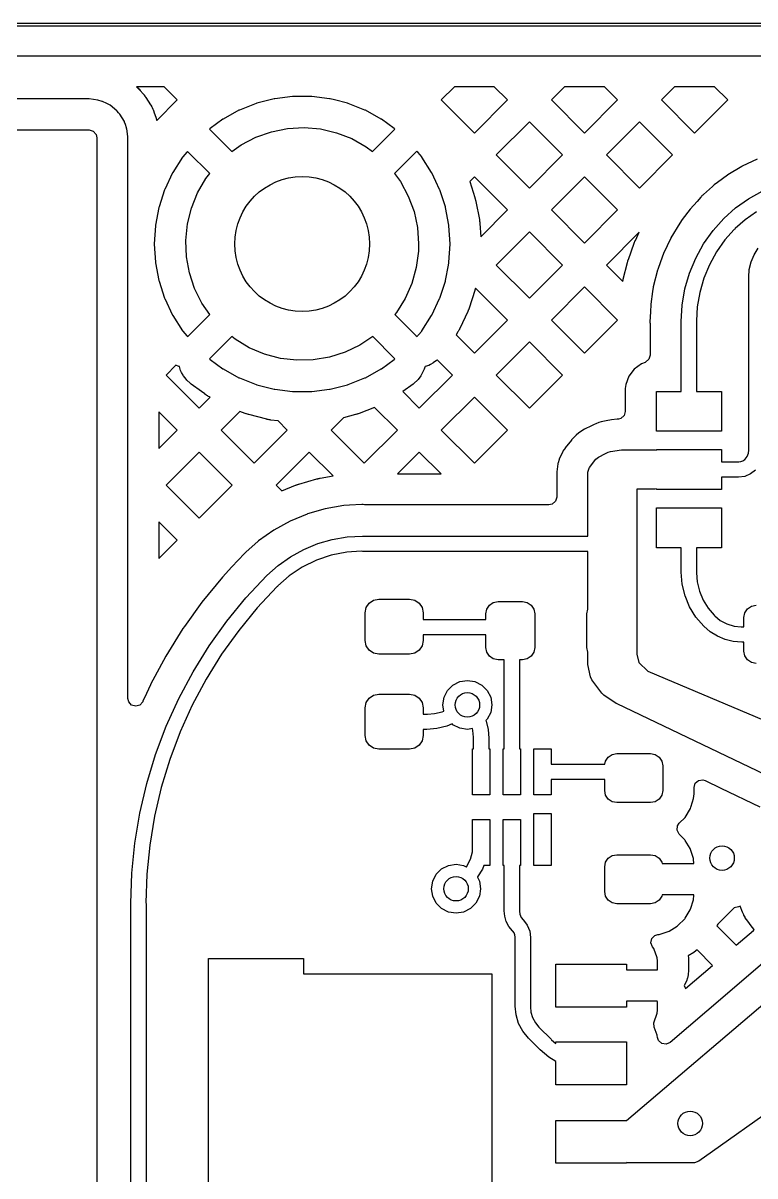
# Model space of a CAD drawing. Extents: x 54.1 to 108.3, y -71.1 to -40.8.
# Drawn here: x 86.2 to 98.14, y -59.66 to -40.84 of the extents above; entities that cross this region are included whole.
import ezdxf

# ---------------------------------------------------------------- set-up
doc = ezdxf.new("R2010")
doc.units = 0
doc.layers.add('BLACK', color=7, linetype='CONTINUOUS')

msp = doc.modelspace()

# ---------------------------------------------------------------- linework, layer by layer
at = {"layer": 'BLACK', "linetype": 'CONTINUOUS'}
for p, q in [((54.09, -40.845), (108.29, -40.845)), ((108.265, -40.895), (54.115, -40.895)), ((58.2509, -41.378), (104.537, -41.378)), ((88.4964, -41.884), (88.0449, -41.884)), ((88.0449, -41.884), (88.0582, -41.8955)), ((88.0582, -41.8955), (88.0615, -41.8986)), ((88.0615, -41.8986), (88.0748, -41.9109)), ((88.0748, -41.9109), (88.078, -41.9141)), ((88.078, -41.9141), (88.0907, -41.9268)), ((88.0907, -41.9268), (88.0938, -41.93)), ((88.0938, -41.93), (88.1062, -41.9433)), ((88.1062, -41.9433), (88.1092, -41.9466)), ((88.1092, -41.9466), (88.1556, -42.0003)), ((88.7114, -42.0991), (88.4964, -41.884)), ((93.2342, -41.884), (93.0191, -42.0991)), ((93.8845, -41.884), (93.2342, -41.884)), ((94.0996, -42.0991), (93.8845, -41.884)), ((95.0302, -41.884), (94.8152, -42.0991)), ((95.6806, -41.884), (95.0302, -41.884)), ((95.8957, -42.0991), (95.6806, -41.884)), ((96.8263, -41.884), (96.6112, -42.0991)), ((97.4766, -41.884), (96.8263, -41.884)), ((97.6917, -42.0991), (97.4766, -41.884)), ((87.2746, -42.0819), (77.7027, -42.0729)), ((87.4177, -42.1026), (87.2746, -42.0819)), ((87.4858, -42.1227), (87.4177, -42.1026)), ((87.4899, -42.1245), (87.4858, -42.1227)), ((87.5603, -42.1568), (87.4899, -42.1245)), ((87.4899, -42.1245), (87.4899, -42.1245)), ((88.1556, -42.0003), (88.1585, -42.0038)), ((88.1585, -42.0038), (88.1699, -42.0179)), ((88.1699, -42.0179), (88.1726, -42.0215)), ((88.1726, -42.0215), (88.1834, -42.0359)), ((88.1834, -42.0359), (88.186, -42.0395)), ((88.186, -42.0395), (88.1963, -42.0544)), ((88.1963, -42.0544), (88.1988, -42.0582)), ((88.1988, -42.0582), (88.2769, -42.1799)), ((88.3762, -42.4343), (88.7114, -42.0991)), ((90.2941, -42.081), (90.0082, -42.1543)), ((90.3018, -42.0795), (90.2941, -42.081)), ((90.5946, -42.0425), (90.3018, -42.0795)), ((90.6025, -42.042), (90.5946, -42.0425)), ((90.8975, -42.042), (90.6025, -42.042)), ((90.9054, -42.0425), (90.8975, -42.042)), ((91.1982, -42.0795), (90.9054, -42.0425)), ((91.2059, -42.081), (91.1982, -42.0795)), ((91.2764, -42.0991), (91.2059, -42.081)), ((91.4918, -42.1543), (91.2764, -42.0991)), ((93.0191, -42.0991), (93.5594, -42.6393)), ((93.5594, -42.6393), (94.0996, -42.0991)), ((94.0996, -42.0991), (94.0996, -42.0991)), ((94.8152, -42.0991), (95.3554, -42.6393)), ((95.3554, -42.6393), (95.8956, -42.0991)), ((95.8956, -42.0991), (95.8957, -42.0991)), ((96.6112, -42.0991), (97.1515, -42.6393)), ((97.1515, -42.6393), (97.6917, -42.0991)), ((97.6917, -42.0991), (97.6917, -42.0991)), ((87.6173, -42.1828), (87.5603, -42.1568)), ((87.7265, -42.2776), (87.6173, -42.1828)), ((87.7294, -42.281), (87.7265, -42.2776)), ((87.7542, -42.3098), (87.7294, -42.281)), ((87.7729, -42.3313), (87.7542, -42.3098)), ((88.2769, -42.1799), (88.2809, -42.1866)), ((88.2809, -42.1866), (88.2963, -42.2143)), ((88.2963, -42.2143), (88.2999, -42.2213)), ((88.2999, -42.2213), (88.3135, -42.2496)), ((88.3135, -42.2496), (88.3166, -42.2568)), ((88.3166, -42.2568), (88.3285, -42.2862)), ((88.3285, -42.2862), (88.3312, -42.2936)), ((88.3312, -42.2936), (88.3653, -42.3964)), ((89.7192, -42.2688), (89.4607, -42.4109)), ((89.7264, -42.2654), (89.7192, -42.2688)), ((90.0007, -42.1568), (89.7264, -42.2654)), ((90.0082, -42.1543), (90.0007, -42.1568)), ((91.4993, -42.1568), (91.4918, -42.1543)), ((91.7736, -42.2654), (91.4993, -42.1568)), ((91.7808, -42.2688), (91.7736, -42.2654)), ((92.0393, -42.4109), (91.7808, -42.2688)), ((87.851, -42.4531), (87.7729, -42.3313)), ((87.8534, -42.4605), (87.851, -42.4531)), ((87.8658, -42.4977), (87.8534, -42.4605)), ((87.8534, -42.4605), (87.8534, -42.4605)), ((87.8851, -42.5559), (87.8658, -42.4977)), ((88.3653, -42.3964), (88.3663, -42.3997)), ((88.3663, -42.3997), (88.3703, -42.4126)), ((88.3703, -42.4126), (88.3712, -42.4159)), ((88.3712, -42.4159), (88.3748, -42.4289)), ((88.3748, -42.4289), (88.3756, -42.4321)), ((88.3756, -42.4321), (88.3762, -42.4343)), ((89.454, -42.4152), (89.2488, -42.5643)), ((89.4607, -42.4109), (89.454, -42.4152)), ((92.046, -42.4152), (92.0393, -42.4109)), ((92.2509, -42.564), (92.046, -42.4152)), ((94.4574, -42.4568), (93.9172, -42.9971)), ((94.9976, -42.9971), (94.4574, -42.4568)), ((96.2534, -42.4568), (95.7132, -42.9971)), ((96.7937, -42.9971), (96.2534, -42.4568)), ((77.7022, -42.5809), (87.2741, -42.5899)), ((87.2741, -42.5899), (87.3422, -42.6099)), ((87.3422, -42.6099), (87.3887, -42.6636)), ((87.3887, -42.6636), (87.4, -42.7159)), ((87.8858, -42.5592), (87.8851, -42.5559)), ((87.8893, -42.5752), (87.8858, -42.5592)), ((87.8858, -42.5592), (87.8858, -42.5592)), ((87.8957, -42.6048), (87.8893, -42.5752)), ((87.8964, -42.6081), (87.8957, -42.6048)), ((87.8957, -42.6048), (87.8957, -42.6048)), ((87.8968, -42.6115), (87.8964, -42.6081)), ((87.9067, -42.7036), (87.8968, -42.6115)), ((87.8968, -42.6115), (87.8968, -42.6115)), ((89.2488, -42.5643), (89.2403, -42.5752)), ((89.2403, -42.5752), (89.2473, -42.588)), ((89.2473, -42.588), (89.6009, -42.9417)), ((89.9954, -42.7063), (90.2486, -42.6173)), ((90.2486, -42.6173), (90.5119, -42.565)), ((90.5119, -42.565), (90.7798, -42.5502)), ((90.7798, -42.5502), (91.0472, -42.5734)), ((91.0472, -42.5734), (91.3087, -42.634)), ((91.3087, -42.634), (91.559, -42.7308)), ((91.8985, -42.9423), (92.2531, -42.5877)), ((92.2597, -42.5756), (92.2509, -42.564)), ((92.2531, -42.5877), (92.2597, -42.5756)), ((87.4, -42.7159), (87.4, -62.4)), ((87.908, -42.7159), (87.9067, -42.7036)), ((87.908, -51.8667), (87.908, -42.7159)), ((89.6009, -42.9417), (89.7573, -42.83)), ((89.7573, -42.83), (89.9954, -42.7063)), ((91.559, -42.7308), (91.7931, -42.862)), ((91.7931, -42.862), (91.8985, -42.9423)), ((88.7959, -43.0352), (88.6378, -43.2843)), ((88.8006, -43.0288), (88.7959, -43.0352)), ((88.8665, -42.949), (88.8006, -43.0288)), ((88.8766, -42.9418), (88.8665, -42.949)), ((88.8899, -42.9491), (88.8766, -42.9418)), ((89.2421, -43.3014), (88.8899, -42.9491)), ((92.6112, -42.948), (92.2578, -43.3014)), ((92.622, -42.9418), (92.6112, -42.948)), ((92.6345, -42.9502), (92.622, -42.9418)), ((92.6732, -42.9971), (92.6345, -42.9502)), ((92.6994, -43.0288), (92.6732, -42.9971)), ((92.7041, -43.0352), (92.6994, -43.0288)), ((92.8622, -43.2843), (92.7041, -43.0352)), ((93.9172, -42.9971), (94.4574, -43.5373)), ((94.4574, -43.5373), (94.9976, -42.9971)), ((94.9976, -42.9971), (94.9976, -42.9971)), ((95.7132, -42.9971), (96.2534, -43.5373)), ((96.2534, -43.5373), (96.7937, -42.9971)), ((98.1713, -43.0667), (97.9296, -43.181)), ((97.9241, -43.1839), (97.6948, -43.3214)), ((97.9268, -43.1823), (97.9241, -43.1839)), ((97.9241, -43.1839), (97.9241, -43.1839)), ((97.9296, -43.181), (97.9268, -43.1823)), ((88.634, -43.2912), (88.5084, -43.5582)), ((88.6378, -43.2843), (88.634, -43.2912)), ((89.0437, -43.6141), (89.1785, -43.382)), ((89.1785, -43.382), (89.2421, -43.3014)), ((92.2578, -43.3014), (92.3542, -43.4319)), ((92.3542, -43.4319), (92.4817, -43.6681)), ((92.866, -43.2912), (92.8622, -43.2843)), ((92.9319, -43.4313), (92.866, -43.2912)), ((92.9916, -43.5582), (92.9319, -43.4313)), ((93.5594, -43.3549), (93.483, -43.4313)), ((93.483, -43.4313), (93.5682, -43.6936)), ((94.0996, -43.8951), (93.5594, -43.3549)), ((95.3554, -43.3549), (94.8152, -43.8951)), ((95.8957, -43.8951), (95.3554, -43.3549)), ((97.5277, -43.4449), (97.4724, -43.4859)), ((97.6896, -43.3248), (97.5277, -43.4449)), ((97.6921, -43.323), (97.6896, -43.3248)), ((97.6948, -43.3214), (97.6921, -43.323)), ((97.6948, -43.3214), (97.6948, -43.3214)), ((88.5054, -43.5656), (88.4143, -43.8462)), ((88.5084, -43.5582), (88.5054, -43.5656)), ((88.943, -43.8629), (89.0437, -43.6141)), ((92.9946, -43.5656), (92.9916, -43.5582)), ((93.0857, -43.8462), (92.9946, -43.5656)), ((97.4428, -43.5128), (97.2983, -43.6437)), ((97.4724, -43.4859), (97.4428, -43.5128)), ((98.0301, -43.7139), (98.2535, -43.5904)), ((92.4817, -43.6681), (92.5746, -43.9199)), ((93.5682, -43.6936), (93.5694, -43.6974)), ((93.5694, -43.6974), (93.5738, -43.7127)), ((93.5738, -43.7127), (93.5749, -43.7165)), ((93.5749, -43.7165), (93.5788, -43.7319)), ((93.5788, -43.7319), (93.5797, -43.7357)), ((93.5797, -43.7357), (93.5832, -43.7513)), ((93.5832, -43.7513), (93.584, -43.7552)), ((93.584, -43.7552), (93.6408, -44.0528)), ((97.192, -43.7552), (97.0791, -43.8798)), ((97.2556, -43.685), (97.192, -43.7552)), ((97.2614, -43.6781), (97.2556, -43.685)), ((97.2662, -43.672), (97.2614, -43.6781)), ((97.2688, -43.6688), (97.2662, -43.672)), ((97.2662, -43.672), (97.2662, -43.672)), ((97.2783, -43.6594), (97.2688, -43.6688)), ((97.2838, -43.6553), (97.2783, -43.6594)), ((97.2894, -43.6511), (97.2838, -43.6553)), ((97.2983, -43.6437), (97.2894, -43.6511)), ((97.8219, -43.8615), (98.0301, -43.7139)), ((88.4123, -43.8539), (88.357, -44.1437)), ((88.4143, -43.8462), (88.4123, -43.8539)), ((88.8783, -44.1233), (88.943, -43.8629)), ((92.5746, -43.9199), (92.631, -44.1823)), ((93.0877, -43.8539), (93.0857, -43.8462)), ((93.143, -44.1437), (93.0877, -43.8539)), ((93.6624, -44.3323), (94.0996, -43.8951)), ((94.8152, -43.8951), (95.3554, -44.4353)), ((95.3554, -44.4353), (95.8957, -43.8951)), ((97.0773, -43.8822), (96.9508, -44.0528)), ((97.0791, -43.8798), (97.0773, -43.8822)), ((97.0773, -43.8822), (97.0773, -43.8822)), ((97.6316, -44.0316), (97.8219, -43.8615)), ((98.1614, -43.9228), (97.9758, -44.0545)), ((88.356, -44.1516), (88.3375, -44.446)), ((88.357, -44.1437), (88.356, -44.1516)), ((88.8509, -44.3903), (88.8783, -44.1233)), ((92.631, -44.1823), (92.65, -44.45)), ((93.144, -44.1516), (93.143, -44.1437)), ((93.1625, -44.446), (93.144, -44.1516)), ((93.6408, -44.0528), (93.6415, -44.0567)), ((93.6415, -44.0567), (93.6439, -44.0724)), ((93.6439, -44.0724), (93.6445, -44.0764)), ((93.6445, -44.0764), (93.6465, -44.0921)), ((93.6465, -44.0921), (93.6469, -44.096)), ((93.6469, -44.096), (93.6484, -44.1119)), ((93.6484, -44.1119), (93.6487, -44.1158)), ((93.6487, -44.1158), (93.6624, -44.3323)), ((96.9101, -44.1076), (96.7643, -44.3509)), ((96.9508, -44.0528), (96.9101, -44.1076)), ((97.4539, -44.2305), (97.6316, -44.0316)), ((97.6316, -44.0316), (97.6316, -44.0316)), ((97.8135, -44.1996), (97.8084, -44.2084)), ((97.9758, -44.0545), (97.8135, -44.1996)), ((88.8615, -44.6585), (88.8509, -44.3903)), ((94.4574, -44.2529), (93.9172, -44.7931)), ((94.9976, -44.7931), (94.4574, -44.2529)), ((96.2486, -44.2577), (95.7132, -44.7931)), ((96.1793, -44.4052), (96.1843, -44.3938)), ((96.1843, -44.3938), (96.1856, -44.3909)), ((96.1856, -44.3909), (96.2486, -44.2577)), ((96.763, -44.3537), (96.6444, -44.6045)), ((96.7643, -44.3509), (96.763, -44.3537)), ((96.763, -44.3537), (96.763, -44.3537)), ((97.2995, -44.448), (97.4539, -44.2305)), ((97.6467, -44.3843), (97.5084, -44.5792)), ((97.7991, -44.2137), (97.6467, -44.3843)), ((97.8084, -44.2084), (97.7991, -44.2137)), ((88.3375, -44.446), (88.3375, -44.454)), ((88.3375, -44.454), (88.356, -44.7484)), ((92.6463, -44.5693), (92.6105, -44.8353)), ((92.65, -44.45), (92.6463, -44.5693)), ((93.144, -44.7484), (93.1625, -44.454)), ((93.1625, -44.454), (93.1625, -44.446)), ((96.0711, -44.7039), (96.1666, -44.4368)), ((96.1666, -44.4368), (96.1677, -44.4339)), ((96.1677, -44.4339), (96.1722, -44.4223)), ((96.1722, -44.4223), (96.1733, -44.4194)), ((96.1733, -44.4194), (96.1781, -44.408)), ((96.1781, -44.408), (96.1793, -44.4052)), ((97.1705, -44.6814), (97.2995, -44.448)), ((97.5084, -44.5792), (97.3928, -44.7885)), ((98.123, -44.6261), (98.1893, -44.518)), ((88.356, -44.7484), (88.357, -44.7563)), ((88.357, -44.7563), (88.4123, -45.0461)), ((88.9097, -44.9225), (88.8615, -44.6585)), ((93.136, -44.7931), (93.143, -44.7563)), ((93.143, -44.7563), (93.144, -44.7484)), ((95.9877, -45.0266), (96.0566, -44.7514)), ((96.0566, -44.7514), (96.0574, -44.7484)), ((96.0574, -44.7484), (96.0608, -44.7364)), ((96.0608, -44.7364), (96.0616, -44.7334)), ((96.0616, -44.7334), (96.0652, -44.7216)), ((96.0652, -44.7216), (96.0661, -44.7186)), ((96.0661, -44.7186), (96.07, -44.7068)), ((96.07, -44.7068), (96.0711, -44.7039)), ((96.5953, -44.7407), (96.5514, -44.8635)), ((96.643, -44.6073), (96.5953, -44.7407)), ((96.6443, -44.6045), (96.643, -44.6073)), ((96.6444, -44.6045), (96.6443, -44.6045)), ((97.0685, -44.9279), (97.1705, -44.6814)), ((98.0449, -44.8665), (98.0745, -44.7432)), ((98.0745, -44.7432), (98.123, -44.6261)), ((88.9946, -45.1771), (88.9097, -44.9225)), ((92.6105, -44.8353), (92.5377, -45.0936)), ((93.0877, -45.0461), (93.136, -44.7931)), ((93.9172, -44.7931), (94.4574, -45.3334)), ((94.4574, -45.3334), (94.9976, -44.7931)), ((94.9976, -44.7931), (94.9976, -44.7931)), ((95.7132, -44.7931), (95.9806, -45.0605)), ((96.5475, -44.8744), (96.4786, -45.1495)), ((96.5514, -44.8635), (96.5475, -44.8744)), ((96.9946, -45.1841), (97.0685, -44.9279)), ((97.3928, -44.7885), (97.3013, -45.0093)), ((98.035, -44.9928), (98.0449, -44.8665)), ((88.4123, -45.0461), (88.4143, -45.0538)), ((88.4143, -45.0538), (88.5054, -45.3344)), ((92.5377, -45.0936), (92.4292, -45.3391)), ((92.9946, -45.3344), (93.0857, -45.0538)), ((93.0857, -45.0538), (93.0877, -45.0461)), ((95.9806, -45.0605), (95.9807, -45.0599)), ((95.9807, -45.0599), (95.9812, -45.0569)), ((95.9812, -45.0569), (95.9836, -45.0448)), ((95.9836, -45.0448), (95.9843, -45.0417)), ((95.9843, -45.0417), (95.987, -45.0296)), ((95.987, -45.0296), (95.9877, -45.0266)), ((97.3013, -45.0093), (97.2351, -45.239)), ((98.035, -47.8086), (98.035, -44.9928)), ((88.5054, -45.3344), (88.5084, -45.3418)), ((89.1146, -45.4172), (88.9946, -45.1771)), ((92.9916, -45.3418), (92.9946, -45.3344)), ((93.5682, -45.2064), (93.4746, -45.4946)), ((93.5694, -45.2026), (93.5682, -45.2064)), ((93.5738, -45.1873), (93.5694, -45.2026)), ((93.5749, -45.1835), (93.5738, -45.1873)), ((93.5783, -45.1699), (93.5749, -45.1835)), ((94.0996, -45.6912), (93.5783, -45.1699)), ((95.3554, -45.1509), (94.8152, -45.6912)), ((95.8957, -45.6912), (95.3554, -45.1509)), ((96.4669, -45.2278), (96.4369, -45.4301)), ((96.4781, -45.1526), (96.4669, -45.2278)), ((96.4786, -45.1495), (96.4781, -45.1526)), ((96.4781, -45.1526), (96.4781, -45.1526)), ((96.95, -45.4471), (96.9946, -45.1841)), ((97.2351, -45.239), (97.195, -45.4747)), ((88.5084, -45.3418), (88.634, -45.6088)), ((89.2409, -45.5999), (89.1146, -45.4172)), ((92.4292, -45.3391), (92.2871, -45.5668)), ((92.866, -45.6088), (92.9916, -45.3418)), ((93.4665, -45.517), (93.4607, -45.5317)), ((93.4679, -45.5133), (93.4665, -45.517)), ((93.4733, -45.4983), (93.4679, -45.5133)), ((93.4746, -45.4946), (93.4733, -45.4983)), ((96.4368, -45.4332), (96.4305, -45.5608)), ((96.4369, -45.4301), (96.4368, -45.4332)), ((96.4368, -45.4332), (96.4368, -45.4332)), ((96.935, -45.7134), (96.95, -45.4471)), ((97.195, -45.4747), (97.1822, -45.703)), ((88.634, -45.6088), (88.6378, -45.6157)), ((88.6378, -45.6157), (88.7959, -45.8648)), ((88.8888, -45.952), (89.2409, -45.5999)), ((92.2871, -45.5668), (92.2592, -45.6)), ((92.2592, -45.6), (92.6101, -45.9509)), ((92.7041, -45.8648), (92.8622, -45.6157)), ((92.8622, -45.6157), (92.866, -45.6088)), ((93.4512, -45.5536), (93.3222, -45.8278)), ((93.4528, -45.55), (93.4512, -45.5536)), ((93.4591, -45.5354), (93.4528, -45.55)), ((93.4607, -45.5317), (93.4591, -45.5354)), ((93.5594, -46.2314), (94.0996, -45.6912)), ((94.8152, -45.6912), (95.3554, -46.2314)), ((95.3554, -46.2314), (95.8957, -45.6912)), ((96.422, -45.7), (96.4218, -45.7134)), ((96.4237, -45.6877), (96.422, -45.7)), ((96.4248, -45.6761), (96.4237, -45.6877)), ((96.4249, -45.6754), (96.4248, -45.6761)), ((96.4263, -45.6456), (96.4249, -45.6754)), ((96.4271, -45.6312), (96.4253, -45.6311)), ((96.4253, -45.6311), (96.4256, -45.6334)), ((96.4256, -45.6334), (96.4265, -45.6334)), ((96.4264, -45.6417), (96.4263, -45.6456)), ((96.4265, -45.6413), (96.4264, -45.6417)), ((96.4265, -45.6334), (96.4265, -45.6394)), ((96.4265, -45.6394), (96.4265, -45.6402)), ((96.4265, -45.6402), (96.4265, -45.6403)), ((96.4265, -45.6403), (96.4265, -45.6413)), ((96.4305, -45.5608), (96.4271, -45.6312)), ((97.1822, -45.703), (97.185, -45.7134)), ((88.7959, -45.8648), (88.8006, -45.8712)), ((88.8006, -45.8712), (88.8655, -45.9498)), ((92.6488, -45.9325), (92.6994, -45.8712)), ((92.6994, -45.8712), (92.7041, -45.8648)), ((93.2915, -45.8835), (93.2605, -45.9325)), ((93.2936, -45.8801), (93.2915, -45.8835)), ((93.3017, -45.8664), (93.2936, -45.8801)), ((93.3037, -45.8629), (93.3017, -45.8664)), ((93.3113, -45.8491), (93.3037, -45.8629)), ((93.3132, -45.8456), (93.3113, -45.8491)), ((93.3204, -45.8314), (93.3132, -45.8456)), ((93.3222, -45.8278), (93.3204, -45.8314)), ((96.4218, -45.7134), (96.4244, -45.7348)), ((96.4244, -45.7348), (96.4256, -45.7443)), ((96.4256, -45.7443), (96.4265, -45.7594)), ((96.4265, -45.7594), (96.4265, -46.2634)), ((96.935, -46.855), (96.935, -45.7134)), ((97.185, -45.7134), (97.185, -46.855)), ((88.8655, -45.9498), (88.878, -45.9582)), ((88.878, -45.9582), (88.8888, -45.952)), ((89.6008, -45.9584), (89.2469, -46.3123)), ((89.6575, -46.0045), (89.6008, -45.9584)), ((89.8874, -46.1429), (89.6575, -46.0045)), ((91.9011, -45.9603), (91.6914, -46.1004)), ((92.2527, -46.312), (91.9011, -45.9603)), ((92.6101, -45.9509), (92.6234, -45.9581)), ((92.6234, -45.9581), (92.6335, -45.951)), ((92.6335, -45.951), (92.6488, -45.9325)), ((93.2605, -45.9325), (93.5594, -46.2314)), ((94.4574, -46.049), (93.9172, -46.5892)), ((94.9976, -46.5892), (94.4574, -46.049)), ((90.1346, -46.2476), (89.8874, -46.1429)), ((90.394, -46.3163), (90.1346, -46.2476)), ((91.4494, -46.2166), (91.1935, -46.2975)), ((91.6914, -46.1004), (91.4494, -46.2166)), ((96.4265, -46.2634), (96.4065, -46.3315)), ((88.69, -46.4281), (88.529, -46.5892)), ((88.7392, -46.4488), (88.69, -46.4281)), ((88.7497, -46.4515), (88.7392, -46.4488)), ((88.7674, -46.5162), (88.7497, -46.4515)), ((89.2469, -46.3123), (89.2403, -46.3244)), ((89.2403, -46.3244), (89.2491, -46.336)), ((89.2491, -46.336), (89.454, -46.4848)), ((90.6605, -46.3479), (90.394, -46.3163)), ((90.9288, -46.3416), (90.6605, -46.3479)), ((91.1935, -46.2975), (90.9288, -46.3416)), ((92.046, -46.4848), (92.2512, -46.3357)), ((92.2512, -46.3357), (92.2597, -46.3248)), ((92.2597, -46.3248), (92.2527, -46.312)), ((92.7526, -46.4591), (92.7414, -46.4931)), ((92.7548, -46.4467), (92.7526, -46.4591)), ((92.814, -46.4304), (92.7548, -46.4467)), ((92.8456, -46.4169), (92.814, -46.4304)), ((92.8791, -46.3967), (92.8456, -46.4169)), ((92.8872, -46.3914), (92.8791, -46.3967)), ((92.9403, -46.3537), (92.8872, -46.3914)), ((92.953, -46.3433), (92.9403, -46.3537)), ((92.9544, -46.342), (92.953, -46.3433)), ((93.2016, -46.5892), (92.9544, -46.342)), ((96.2833, -46.4044), (96.1667, -46.4917)), ((96.3447, -46.3814), (96.2833, -46.4044)), ((96.3528, -46.378), (96.3447, -46.3814)), ((96.4065, -46.3315), (96.3528, -46.378)), ((88.529, -46.5892), (89.0692, -47.1294)), ((88.782, -46.5494), (88.7674, -46.5162)), ((88.8069, -46.5894), (88.782, -46.5494)), ((88.8135, -46.599), (88.8069, -46.5894)), ((88.8575, -46.6569), (88.8135, -46.599)), ((89.454, -46.4848), (89.4607, -46.4891)), ((89.4607, -46.4891), (89.7192, -46.6312)), ((89.7192, -46.6312), (89.7264, -46.6346)), ((89.7264, -46.6346), (90.0007, -46.7432)), ((91.4993, -46.7432), (91.7736, -46.6346)), ((91.7736, -46.6346), (91.7808, -46.6312)), ((91.7808, -46.6312), (92.0393, -46.4891)), ((92.0393, -46.4891), (92.046, -46.4848)), ((92.6842, -46.6029), (92.6409, -46.6591)), ((92.6613, -47.1294), (93.2016, -46.5892)), ((92.6973, -46.5819), (92.6842, -46.6029)), ((92.7414, -46.4931), (92.6973, -46.5819)), ((93.9172, -46.5892), (94.4574, -47.1294)), ((94.4574, -47.1294), (94.9976, -46.5892)), ((96.0794, -46.6083), (96.0283, -46.7447)), ((96.1667, -46.4917), (96.0794, -46.6083)), ((88.8697, -46.6707), (88.8575, -46.6569)), ((88.9226, -46.7226), (88.8697, -46.6707)), ((88.9367, -46.7345), (88.9226, -46.7226)), ((89.1087, -46.8594), (88.9367, -46.7345)), ((90.0007, -46.7432), (90.0082, -46.7457)), ((90.0082, -46.7457), (90.2941, -46.819)), ((90.2941, -46.819), (90.3018, -46.8205)), ((90.3018, -46.8205), (90.5946, -46.8575)), ((90.9054, -46.8575), (91.1982, -46.8205)), ((91.1982, -46.8205), (91.2059, -46.819)), ((91.2059, -46.819), (91.4918, -46.7457)), ((91.4918, -46.7457), (91.4993, -46.7432)), ((92.5633, -46.7345), (92.3913, -46.8594)), ((92.5771, -46.7229), (92.5633, -46.7345)), ((92.6289, -46.6725), (92.5771, -46.7229)), ((92.6409, -46.6591), (92.6289, -46.6725)), ((96.0283, -46.7447), (96.0215, -46.8069)), ((96.0215, -46.8069), (96.0215, -47.181)), ((89.0692, -47.1294), (89.2487, -46.95)), ((89.1598, -46.8965), (89.1087, -46.8594)), ((89.163, -46.8988), (89.1598, -46.8965)), ((89.1762, -46.9078), (89.163, -46.8988)), ((89.1795, -46.9099), (89.1762, -46.9078)), ((89.1929, -46.9184), (89.1795, -46.9099)), ((89.1962, -46.9205), (89.1929, -46.9184)), ((89.21, -46.9286), (89.1962, -46.9205)), ((89.2134, -46.9306), (89.21, -46.9286)), ((89.2487, -46.95), (89.2134, -46.9306)), ((90.5946, -46.8575), (90.6025, -46.858)), ((90.6025, -46.858), (90.8975, -46.858)), ((90.8975, -46.858), (90.9054, -46.8575)), ((92.3913, -46.8594), (92.6613, -47.1294)), ((93.5594, -46.947), (93.0191, -47.4872)), ((94.0996, -47.4872), (93.5594, -46.947)), ((96.53, -47.505), (96.53, -46.855)), ((96.53, -46.855), (96.935, -46.855)), ((97.185, -46.855), (97.59, -46.855)), ((97.59, -46.855), (97.59, -47.505)), ((88.7114, -47.4872), (88.414, -47.1898)), ((88.414, -47.1898), (88.414, -47.7847)), ((89.7329, -47.1814), (89.427, -47.4872)), ((89.8181, -47.2151), (89.7329, -47.1814)), ((89.8218, -47.2165), (89.8181, -47.2151)), ((89.8369, -47.2219), (89.8218, -47.2165)), ((91.6782, -47.2165), (91.6631, -47.2219)), ((91.6819, -47.2151), (91.6782, -47.2165)), ((91.9323, -47.116), (91.6819, -47.2151)), ((92.3035, -47.4872), (91.9323, -47.116)), ((96.0215, -47.181), (96.0015, -47.2491)), ((89.8406, -47.2232), (89.8369, -47.2219)), ((89.8556, -47.2281), (89.8406, -47.2232)), ((89.8594, -47.2293), (89.8556, -47.2281)), ((89.8748, -47.2337), (89.8594, -47.2293)), ((89.8786, -47.2348), (89.8748, -47.2337)), ((90.1721, -47.3101), (89.8786, -47.2348)), ((90.1759, -47.3111), (90.1721, -47.3101)), ((90.1915, -47.3145), (90.1759, -47.3111)), ((90.1954, -47.3153), (90.1915, -47.3145)), ((90.2109, -47.3183), (90.1954, -47.3153)), ((90.2148, -47.319), (90.2109, -47.3183)), ((90.2306, -47.3215), (90.2148, -47.319)), ((90.2345, -47.322), (90.2306, -47.3215)), ((90.3579, -47.3376), (90.2345, -47.322)), ((90.5075, -47.4872), (90.3579, -47.3376)), ((91.4251, -47.2852), (91.2231, -47.4872)), ((91.6214, -47.2348), (91.4251, -47.2852)), ((91.6252, -47.2337), (91.6214, -47.2348)), ((91.6406, -47.2293), (91.6252, -47.2337)), ((91.6444, -47.2281), (91.6406, -47.2293)), ((91.6594, -47.2232), (91.6444, -47.2281)), ((91.6631, -47.2219), (91.6594, -47.2232)), ((95.5123, -47.3959), (95.4907, -47.4067)), ((95.5145, -47.3948), (95.5123, -47.3959)), ((95.5123, -47.3959), (95.5123, -47.3959)), ((95.5419, -47.3837), (95.5145, -47.3948)), ((95.5879, -47.3652), (95.5419, -47.3837)), ((95.5902, -47.3642), (95.5879, -47.3652)), ((95.5879, -47.3652), (95.5879, -47.3652)), ((95.6288, -47.3522), (95.5902, -47.3642)), ((95.7084, -47.3342), (95.6288, -47.3522)), ((95.7109, -47.3339), (95.7084, -47.3342)), ((95.7976, -47.3215), (95.7109, -47.3339)), ((95.7109, -47.3339), (95.7109, -47.3339)), ((95.8893, -47.3084), (95.7976, -47.3215)), ((95.8904, -47.3083), (95.8893, -47.3084)), ((95.9089, -47.3063), (95.8904, -47.3083)), ((95.8904, -47.3083), (95.8904, -47.3083)), ((95.9478, -47.2956), (95.9089, -47.3063)), ((96.0015, -47.2491), (95.9478, -47.2956)), ((88.414, -47.7847), (88.7114, -47.4872)), ((89.427, -47.4872), (89.9673, -48.0274)), ((89.9673, -48.0274), (90.5075, -47.4872)), ((91.2231, -47.4872), (91.7633, -48.0274)), ((91.7633, -48.0274), (92.3035, -47.4872)), ((93.0191, -47.4872), (93.5594, -48.0274)), ((93.5594, -48.0274), (94.0996, -47.4872)), ((95.2219, -47.568), (95.1439, -47.6473)), ((95.2645, -47.5334), (95.2219, -47.568)), ((95.3579, -47.4731), (95.2645, -47.5334)), ((95.4728, -47.4156), (95.3579, -47.4731)), ((95.4907, -47.4067), (95.4728, -47.4156)), ((95.4728, -47.4156), (95.4728, -47.4156)), ((97.59, -47.505), (96.53, -47.505)), ((95.0384, -47.7809), (95.0236, -47.8006)), ((95.0403, -47.7785), (95.0384, -47.7809)), ((95.1417, -47.65), (95.0403, -47.7785)), ((95.1439, -47.6473), (95.1417, -47.65)), ((89.0692, -47.845), (88.529, -48.3852)), ((89.6095, -48.3852), (89.0692, -47.845)), ((90.8653, -47.845), (90.3251, -48.3852)), ((91.2557, -48.2354), (90.8653, -47.845)), ((92.6613, -47.845), (92.3058, -48.2005)), ((93.0168, -48.2005), (92.6613, -47.845)), ((94.9413, -47.9668), (94.9259, -48.0192)), ((94.9426, -47.9625), (94.9413, -47.9668)), ((94.9962, -47.845), (94.9426, -47.9625)), ((95.0005, -47.8358), (94.9962, -47.845)), ((95.0026, -47.831), (95.0005, -47.8358)), ((95.0005, -47.8358), (95.0005, -47.8358)), ((95.0165, -47.8105), (95.0026, -47.831)), ((95.0169, -47.8099), (95.0165, -47.8105)), ((95.0231, -47.8012), (95.0169, -47.8099)), ((95.0169, -47.8099), (95.0169, -47.8099)), ((95.0236, -47.8006), (95.0231, -47.8012)), ((95.4371, -48.0957), (95.5426, -47.9621)), ((95.5426, -47.9621), (95.5851, -47.9274)), ((95.5851, -47.9274), (95.7, -47.87)), ((95.7, -47.87), (95.7417, -47.8491)), ((95.7417, -47.8491), (95.7802, -47.8371)), ((95.7802, -47.8371), (95.9611, -47.8113)), ((95.9611, -47.8113), (95.979, -47.81)), ((95.979, -47.81), (96.5078, -47.81)), ((96.5078, -47.81), (96.53, -47.8139)), ((96.53, -47.8139), (96.53, -47.805)), ((96.53, -47.805), (97.59, -47.805)), ((97.59, -47.805), (97.59, -48.005)), ((97.9416, -47.9863), (97.97, -47.9645)), ((97.97, -47.9645), (97.9716, -47.9616)), ((97.9716, -47.9616), (97.9758, -47.9592)), ((97.9716, -47.9616), (97.9716, -47.9616)), ((97.9758, -47.9592), (98.0076, -47.9177)), ((98.0076, -47.9177), (98.0294, -47.8651)), ((98.0294, -47.8651), (98.0363, -47.8133)), ((98.0363, -47.8133), (98.035, -47.8086)), ((94.9219, -48.0351), (94.9026, -48.1693)), ((94.9226, -48.0306), (94.9219, -48.0351)), ((94.9219, -48.0351), (94.9219, -48.0351)), ((94.9259, -48.0192), (94.9226, -48.0306)), ((95.41, -48.1737), (95.43, -48.1056)), ((95.43, -48.1056), (95.4371, -48.0957)), ((97.59, -48.005), (97.8669, -48.005)), ((97.8669, -48.005), (97.8669, -48.005)), ((97.8669, -48.005), (97.8715, -48.0057)), ((97.8715, -48.0057), (97.9055, -48.0012)), ((97.9055, -48.0012), (97.9416, -47.9863)), ((98.1484, -48.1384), (98.0659, -48.2017)), ((90.6941, -48.3687), (90.9872, -48.2842)), ((90.9872, -48.2842), (90.9906, -48.2833)), ((90.9906, -48.2833), (91.0044, -48.2797)), ((91.0044, -48.2797), (91.0079, -48.2789)), ((91.0079, -48.2789), (91.0217, -48.2757)), ((91.0217, -48.2757), (91.0251, -48.275)), ((91.0251, -48.275), (91.0391, -48.2722)), ((91.0391, -48.2722), (91.0426, -48.2716)), ((91.0426, -48.2716), (91.2557, -48.2354)), ((92.3058, -48.2005), (93.0168, -48.2005)), ((94.9026, -48.1693), (94.902, -48.1737)), ((94.902, -48.1737), (94.902, -48.5805)), ((94.9026, -48.1693), (94.9026, -48.1693)), ((95.41, -49.215), (95.41, -48.1737)), ((97.8669, -48.255), (97.59, -48.255)), ((97.59, -48.255), (97.59, -48.455)), ((97.9699, -48.2414), (97.8669, -48.255)), ((98.0659, -48.2017), (97.9699, -48.2414)), ((88.529, -48.3852), (89.0692, -48.9255)), ((89.0692, -48.9255), (89.6095, -48.3852)), ((90.3251, -48.3852), (90.419, -48.4792)), ((90.419, -48.4792), (90.6405, -48.3874)), ((90.6405, -48.3874), (90.6438, -48.3861)), ((90.6438, -48.3861), (90.6571, -48.381)), ((90.6571, -48.381), (90.6604, -48.3798)), ((90.6604, -48.3798), (90.6738, -48.3751)), ((90.6738, -48.3751), (90.6771, -48.374)), ((90.6771, -48.374), (90.6907, -48.3697)), ((90.6907, -48.3697), (90.6941, -48.3687)), ((96.5033, -48.45), (96.21, -48.45)), ((96.21, -48.45), (96.21, -51.14)), ((96.53, -48.4443), (96.5033, -48.45)), ((96.53, -48.455), (96.53, -48.4443)), ((97.59, -48.455), (96.53, -48.455)), ((91.4281, -48.7193), (91.1273, -48.7704)), ((91.5241, -48.7139), (91.4281, -48.7193)), ((91.7229, -48.7028), (91.5241, -48.7139)), ((91.7263, -48.7025), (91.7229, -48.7028)), ((91.7286, -48.7023), (91.7263, -48.7025)), ((91.7327, -48.7018), (91.7286, -48.7023)), ((91.7368, -48.7019), (91.7327, -48.7018)), ((91.7398, -48.7019), (91.7368, -48.7019)), ((91.7368, -48.7019), (91.7368, -48.7019)), ((91.746, -48.702), (91.7398, -48.7019)), ((91.7689, -48.7052), (91.746, -48.702)), ((91.7867, -48.7065), (91.7689, -48.7052)), ((94.776, -48.7065), (91.7867, -48.7065)), ((94.8283, -48.6951), (94.776, -48.7065)), ((94.882, -48.6486), (94.8283, -48.6951)), ((94.902, -48.5805), (94.882, -48.6486)), ((90.8309, -48.8562), (90.5556, -48.9703)), ((90.8342, -48.8549), (90.8309, -48.8562)), ((90.8309, -48.8562), (90.8309, -48.8562)), ((91.1273, -48.7704), (90.8342, -48.8549)), ((96.53, -49.405), (96.53, -48.755)), ((96.53, -48.755), (97.59, -48.755)), ((97.59, -48.755), (97.59, -49.405)), ((88.7114, -49.2833), (88.414, -48.9858)), ((88.414, -48.9858), (88.414, -49.5807)), ((90.5523, -48.9716), (90.2853, -49.1192)), ((90.5556, -48.9703), (90.5523, -48.9716)), ((90.5556, -48.9703), (90.5556, -48.9703)), ((88.414, -49.5807), (88.7114, -49.2833)), ((90.2853, -49.1192), (90.0365, -49.2957)), ((91.0035, -49.3389), (91.2414, -49.2704)), ((91.2414, -49.2704), (91.4855, -49.2289)), ((91.4855, -49.2289), (91.7327, -49.215)), ((91.7327, -49.215), (91.7327, -49.215)), ((91.7327, -49.215), (95.41, -49.215)), ((90.0339, -49.2981), (89.8315, -49.4789)), ((90.0365, -49.2957), (90.0339, -49.2981)), ((90.5581, -49.5534), (90.7748, -49.4336)), ((90.7748, -49.4336), (91.0035, -49.3389)), ((91.7127, -49.4621), (91.4766, -49.4776)), ((91.7327, -49.465), (91.7127, -49.4621)), ((95.41, -49.465), (91.7327, -49.465)), ((95.41, -50.4096), (95.41, -49.465)), ((96.935, -49.405), (96.53, -49.405)), ((96.935, -49.8033), (96.935, -49.405)), ((97.59, -49.405), (97.185, -49.405)), ((97.185, -49.405), (97.185, -49.8033)), ((89.8063, -49.5018), (89.6026, -49.7193)), ((89.8065, -49.5017), (89.8063, -49.5018)), ((89.8088, -49.4988), (89.8065, -49.5017)), ((89.8183, -49.4894), (89.8088, -49.4988)), ((89.8216, -49.4869), (89.8183, -49.4894)), ((89.8232, -49.4857), (89.8216, -49.4869)), ((89.8315, -49.4789), (89.8232, -49.4857)), ((90.3562, -49.6966), (90.5581, -49.5534)), ((90.9819, -49.6101), (90.7517, -49.7236)), ((91.2249, -49.5276), (90.9819, -49.6101)), ((91.4766, -49.4776), (91.2249, -49.5276)), ((89.6026, -49.7193), (89.4475, -49.8849)), ((90.1716, -49.8616), (90.3562, -49.6966)), ((90.7517, -49.7236), (90.5384, -49.8662)), ((96.9504, -49.9991), (96.935, -49.8033)), ((97.185, -49.8033), (97.183, -49.8172)), ((97.183, -49.8172), (97.1943, -49.9605)), ((89.4475, -49.8849), (89.112, -50.2937)), ((89.8331, -50.2231), (90.1716, -49.8616)), ((90.353, -50.0304), (90.3484, -50.0384)), ((90.3549, -50.0271), (90.353, -50.0304)), ((90.5384, -49.8662), (90.3549, -50.0271)), ((96.9963, -50.1901), (96.9504, -49.9991)), ((97.1943, -49.9605), (97.2311, -50.1138)), ((89.5189, -50.6059), (89.8331, -50.2231)), ((90.3367, -50.0451), (90.0181, -50.3853)), ((90.3484, -50.0384), (90.3367, -50.0451)), ((97.0714, -50.3716), (96.9963, -50.1901)), ((97.2311, -50.1138), (97.2914, -50.2595)), ((89.1109, -50.2954), (88.8276, -50.6907)), ((89.112, -50.2937), (89.1109, -50.2954)), ((89.1109, -50.2954), (89.1109, -50.2954)), ((90.0181, -50.3853), (89.7141, -50.7557)), ((91.775, -50.47), (91.7921, -50.3839)), ((91.7921, -50.3839), (91.8409, -50.3109)), ((91.8409, -50.3109), (91.9139, -50.2621)), ((91.9139, -50.2621), (92, -50.245)), ((92, -50.245), (92.5, -50.245)), ((92.5, -50.245), (92.5861, -50.2621)), ((92.5861, -50.2621), (92.6591, -50.3109)), ((92.6591, -50.3109), (92.7079, -50.3839)), ((92.7079, -50.3839), (92.725, -50.47)), ((93.745, -50.485), (93.7602, -50.4085)), ((93.7602, -50.4085), (93.8036, -50.3436)), ((93.8036, -50.3436), (93.8685, -50.3002)), ((93.8685, -50.3002), (93.945, -50.285)), ((93.945, -50.285), (94.345, -50.285)), ((94.345, -50.285), (94.4215, -50.3002)), ((94.4215, -50.3002), (94.4864, -50.3436)), ((94.4864, -50.3436), (94.5298, -50.4085)), ((94.5298, -50.4085), (94.545, -50.485)), ((95.395, -50.485), (95.41, -50.4096)), ((97.1741, -50.539), (97.0714, -50.3716)), ((97.2914, -50.2595), (97.3738, -50.3939)), ((97.3738, -50.3939), (97.4704, -50.507)), ((97.9702, -50.4685), (98.0136, -50.4036)), ((98.0136, -50.4036), (98.0785, -50.3602)), ((98.0785, -50.3602), (98.155, -50.345)), ((91.775, -50.92), (91.775, -50.47)), ((92.725, -50.47), (92.725, -50.575)), ((92.725, -50.575), (93.745, -50.575)), ((93.745, -50.575), (93.745, -50.485)), ((94.545, -50.485), (94.545, -51.035)), ((95.395, -51.035), (95.395, -50.485)), ((97.3016, -50.6884), (97.1741, -50.539)), ((97.4704, -50.507), (97.4784, -50.5116)), ((97.4784, -50.5116), (97.4827, -50.519)), ((97.4827, -50.519), (97.5716, -50.592)), ((97.5716, -50.592), (97.6804, -50.6501)), ((97.955, -50.545), (97.9702, -50.4685)), ((97.955, -50.695), (97.955, -50.545)), ((88.804, -50.7235), (88.5248, -51.1726)), ((88.8276, -50.6907), (88.804, -50.7235)), ((89.2304, -51.0084), (89.5189, -50.6059)), ((89.7141, -50.7557), (89.435, -51.1452)), ((97.4062, -50.7777), (97.3016, -50.6884)), ((97.3016, -50.6884), (97.3016, -50.6884)), ((97.3016, -50.6884), (97.3016, -50.6884)), ((97.5234, -50.8495), (97.4062, -50.7777)), ((97.6804, -50.6501), (97.7984, -50.6859)), ((97.7984, -50.6859), (97.9129, -50.6972)), ((97.9129, -50.6972), (97.9211, -50.695)), ((97.9211, -50.695), (97.955, -50.695)), ((91.7921, -51.0061), (91.775, -50.92)), ((92.725, -50.92), (92.7079, -51.0061)), ((93.745, -50.825), (92.725, -50.825)), ((92.725, -50.825), (92.725, -50.92)), ((93.745, -51.035), (93.745, -50.825)), ((97.6504, -50.9021), (97.5234, -50.8495)), ((97.7841, -50.9342), (97.6504, -50.9021)), ((97.9211, -50.945), (97.7841, -50.9342)), ((97.955, -50.945), (97.9211, -50.945)), ((97.9211, -50.945), (97.9211, -50.945)), ((97.955, -51.095), (97.955, -50.945)), ((88.9689, -51.429), (89.2304, -51.0084)), ((89.435, -51.1452), (89.182, -51.552)), ((91.8409, -51.0791), (91.7921, -51.0061)), ((91.9139, -51.1279), (91.8409, -51.0791)), ((92, -51.145), (91.9139, -51.1279)), ((92.5, -51.145), (92, -51.145)), ((92.5861, -51.1279), (92.5, -51.145)), ((92.6591, -51.0791), (92.5861, -51.1279)), ((92.7079, -51.0061), (92.6591, -51.0791)), ((93.7602, -51.1115), (93.745, -51.035)), ((93.8036, -51.1764), (93.7602, -51.1115)), ((94.5298, -51.1115), (94.4864, -51.1764)), ((94.545, -51.035), (94.5298, -51.1115)), ((95.41, -51.1104), (95.395, -51.035)), ((95.41, -51.287), (95.41, -51.1104)), ((96.21, -51.14), (96.24, -51.28)), ((97.9702, -51.1715), (97.955, -51.095)), ((88.5248, -51.1726), (88.2755, -51.6389)), ((93.8685, -51.2198), (93.8036, -51.1764)), ((93.945, -51.235), (93.8685, -51.2198)), ((94.045, -51.235), (93.945, -51.235)), ((94.045, -52.69), (94.045, -51.235)), ((94.345, -51.235), (94.295, -51.235)), ((94.295, -51.235), (94.295, -52.69)), ((94.4215, -51.2198), (94.345, -51.235)), ((94.4864, -51.1764), (94.4215, -51.2198)), ((95.4126, -51.3127), (95.41, -51.287)), ((95.4544, -51.5133), (95.4126, -51.3127)), ((96.24, -51.28), (96.39, -51.42)), ((98.0136, -51.2364), (97.9702, -51.1715)), ((98.0785, -51.2798), (98.0136, -51.2364)), ((98.155, -51.295), (98.0785, -51.2798)), ((88.7355, -51.8658), (88.9689, -51.429)), ((95.4761, -51.562), (95.4544, -51.5133)), ((96.39, -51.42), (96.6733, -51.54)), ((96.6733, -51.54), (98.3837, -52.2645)), ((88.2747, -51.6408), (88.2094, -51.7849)), ((88.2755, -51.6389), (88.2747, -51.6408)), ((88.2747, -51.6408), (88.2747, -51.6408)), ((89.182, -51.552), (88.9562, -51.9746)), ((93.1219, -51.7349), (93.2104, -51.6464)), ((93.2104, -51.6464), (93.3219, -51.5896)), ((93.3219, -51.5896), (93.4455, -51.57)), ((93.4455, -51.57), (93.5691, -51.5896)), ((93.5691, -51.5896), (93.6806, -51.6464)), ((93.6806, -51.6464), (93.7691, -51.7349)), ((95.6364, -51.7814), (95.4761, -51.562)), ((87.9195, -51.9194), (87.908, -51.8667)), ((87.9662, -51.9729), (87.9195, -51.9194)), ((88.1488, -51.9187), (88.1024, -51.9725)), ((88.1529, -51.9095), (88.1488, -51.9187)), ((88.2094, -51.7849), (88.1529, -51.9095)), ((88.5311, -52.3168), (88.7355, -51.8658)), ((91.7921, -51.9339), (91.8409, -51.8609)), ((91.8409, -51.8609), (91.9139, -51.8121)), ((91.9139, -51.8121), (92, -51.795)), ((92, -51.795), (92.5, -51.795)), ((92.5, -51.795), (92.5861, -51.8121)), ((92.5861, -51.8121), (92.6591, -51.8609)), ((92.6591, -51.8609), (92.7079, -51.9339)), ((93.0455, -51.97), (93.0651, -51.8464)), ((93.0651, -51.8464), (93.1219, -51.7349)), ((93.7691, -51.7349), (93.8259, -51.8464)), ((93.8259, -51.8464), (93.8455, -51.97)), ((95.6693, -51.8126), (95.6364, -51.7814)), ((95.873, -51.9455), (95.6693, -51.8126)), ((88.0344, -51.9927), (87.9662, -51.9729)), ((88.1024, -51.9725), (88.0344, -51.9927)), ((88.9562, -51.9746), (88.7584, -52.411)), ((91.775, -52.02), (91.7921, -51.9339)), ((91.775, -52.47), (91.775, -52.02)), ((92.7079, -51.9339), (92.725, -52.02)), ((92.725, -52.02), (92.725, -52.12)), ((92.9093, -52.1125), (93.0339, -52.0826)), ((93.0339, -52.0826), (93.0615, -52.0711)), ((93.0615, -52.0711), (93.0455, -51.97)), ((93.8259, -52.0936), (93.7691, -52.2051)), ((93.8455, -51.97), (93.8259, -52.0936)), ((95.8875, -51.9536), (95.873, -51.9455)), ((98.5807, -53.242), (95.8875, -51.9536)), ((92.725, -52.12), (92.7816, -52.12)), ((92.7816, -52.12), (92.7928, -52.1216)), ((92.7928, -52.1216), (92.9093, -52.1125)), ((93.1983, -52.2815), (93.1104, -52.3179)), ((93.2104, -52.2936), (93.1983, -52.2815)), ((93.3219, -52.3504), (93.2104, -52.2936)), ((93.7691, -52.2051), (93.7474, -52.2269)), ((93.7474, -52.2269), (93.7514, -52.2365)), ((93.7514, -52.2365), (93.784, -52.3725)), ((88.3566, -52.7803), (88.5311, -52.3168)), ((88.7584, -52.411), (88.5897, -52.8594)), ((91.7921, -52.5561), (91.775, -52.47)), ((92.725, -52.47), (92.7079, -52.5561)), ((92.7816, -52.37), (92.725, -52.37)), ((92.725, -52.37), (92.725, -52.47)), ((92.948, -52.3569), (92.7816, -52.37)), ((93.1104, -52.3179), (92.948, -52.3569)), ((93.4455, -52.37), (93.3219, -52.3504)), ((93.5269, -52.3571), (93.4455, -52.37)), ((93.5357, -52.3862), (93.5269, -52.3571)), ((93.5468, -52.4992), (93.5357, -52.3862)), ((93.784, -52.3725), (93.795, -52.512)), ((91.8409, -52.6291), (91.7921, -52.5561)), ((91.9139, -52.6779), (91.8409, -52.6291)), ((92.6591, -52.6291), (92.5861, -52.6779)), ((92.7079, -52.5561), (92.6591, -52.6291)), ((93.545, -52.512), (93.5468, -52.4992)), ((93.545, -52.69), (93.545, -52.512)), ((93.795, -52.512), (93.795, -52.69)), ((88.2129, -53.2542), (88.3566, -52.7803)), ((88.5897, -52.8594), (88.4506, -53.3179)), ((92, -52.695), (91.9139, -52.6779)), ((92.5, -52.695), (92, -52.695)), ((92.5861, -52.6779), (92.5, -52.695)), ((93.53, -53.44), (93.53, -52.69)), ((93.53, -52.69), (93.545, -52.69)), ((93.795, -52.69), (93.81, -52.69)), ((93.81, -52.69), (93.81, -53.44)), ((94.03, -53.44), (94.03, -52.69)), ((94.03, -52.69), (94.045, -52.69)), ((94.295, -52.69), (94.31, -52.69)), ((94.31, -52.69), (94.31, -53.44)), ((94.53, -53.44), (94.53, -52.69)), ((94.53, -52.69), (94.81, -52.69)), ((94.81, -52.69), (94.81, -52.94)), ((95.7002, -52.8885), (95.7436, -52.8236)), ((95.7436, -52.8236), (95.8085, -52.7802)), ((95.8085, -52.7802), (95.885, -52.765)), ((95.885, -52.765), (96.435, -52.765)), ((96.435, -52.765), (96.5115, -52.7802)), ((96.5115, -52.7802), (96.5764, -52.8236)), ((96.5764, -52.8236), (96.6198, -52.8885)), ((94.81, -52.94), (95.69, -52.94)), ((95.69, -52.94), (95.7002, -52.8885)), ((96.6198, -52.8885), (96.635, -52.965)), ((96.635, -52.965), (96.635, -53.365)), ((95.685, -53.19), (94.81, -53.19)), ((94.81, -53.19), (94.81, -53.44)), ((95.685, -53.365), (95.685, -53.19)), ((97.1635, -53.2494), (97.2172, -53.2029)), ((97.2172, -53.2029), (97.2874, -53.1928)), ((97.2874, -53.1928), (97.3239, -53.2039)), ((97.3239, -53.2039), (97.5819, -53.3273)), ((88.1004, -53.7365), (88.2129, -53.2542)), ((88.4506, -53.3179), (88.3418, -53.7846)), ((95.7002, -53.4415), (95.685, -53.365)), ((96.635, -53.365), (96.6198, -53.4415)), ((97.1368, -53.4951), (97.1435, -53.4216)), ((97.1435, -53.3176), (97.1635, -53.2494)), ((97.1435, -53.4216), (97.1435, -53.3176)), ((97.5819, -53.3273), (98.2177, -53.6315)), ((93.81, -53.44), (93.53, -53.44)), ((94.31, -53.44), (94.03, -53.44)), ((94.81, -53.44), (94.53, -53.44)), ((95.7436, -53.5064), (95.7002, -53.4415)), ((95.8085, -53.5498), (95.7436, -53.5064)), ((95.885, -53.565), (95.8085, -53.5498)), ((96.435, -53.565), (95.885, -53.565)), ((96.5115, -53.5498), (96.435, -53.565)), ((96.5764, -53.5064), (96.5115, -53.5498)), ((96.6198, -53.4415), (96.5764, -53.5064)), ((97.0916, -53.6391), (97.1185, -53.5532)), ((97.1185, -53.5532), (97.1368, -53.4951)), ((88.0197, -54.2252), (88.1004, -53.7365)), ((88.3418, -53.7846), (88.2637, -54.2573)), ((94.53, -54.59), (94.53, -53.74)), ((94.53, -53.74), (94.81, -53.74)), ((94.81, -53.74), (94.81, -54.59)), ((96.9966, -53.8054), (97.0855, -53.6587)), ((97.0855, -53.6587), (97.0916, -53.6391)), ((93.53, -54.3695), (93.53, -53.84)), ((93.53, -53.84), (93.81, -53.84)), ((93.81, -53.84), (93.81, -54.59)), ((94.03, -54.59), (94.03, -53.84)), ((94.03, -53.84), (94.31, -53.84)), ((94.31, -53.84), (94.31, -54.59)), ((96.8667, -54.0171), (96.8718, -53.9463)), ((96.8718, -53.9463), (96.9008, -53.9013)), ((96.9008, -53.9013), (96.9966, -53.8054)), ((96.9008, -54.0794), (96.8667, -54.0171)), ((96.9909, -54.1696), (96.9008, -54.0794)), ((97.0002, -54.1814), (96.9909, -54.1696)), ((87.9712, -54.718), (88.0197, -54.2252)), ((88.2637, -54.2573), (88.2168, -54.7341)), ((97.0811, -54.315), (97.0002, -54.1814)), ((97.0873, -54.3288), (97.0811, -54.315)), ((97.1343, -54.4786), (97.0873, -54.3288)), ((93.4285, -54.6102), (93.4943, -54.4872)), ((93.4943, -54.4872), (93.53, -54.3695)), ((95.685, -54.615), (95.7002, -54.5385)), ((95.7002, -54.5385), (95.7436, -54.4736)), ((95.7436, -54.4736), (95.8085, -54.4302)), ((95.8085, -54.4302), (95.885, -54.415)), ((95.885, -54.415), (96.435, -54.415)), ((96.435, -54.415), (96.5115, -54.4302)), ((96.5115, -54.4302), (96.5764, -54.4736)), ((96.5764, -54.4736), (96.6198, -54.5385)), ((96.6198, -54.5385), (96.6243, -54.561)), ((97.1369, -54.4917), (97.1343, -54.4786)), ((97.1423, -54.5507), (97.1369, -54.4917)), ((97.1413, -54.5551), (97.1423, -54.5507)), ((87.955, -55.213), (87.9712, -54.718)), ((88.2168, -54.7341), (88.2015, -55.1999)), ((92.8796, -54.8464), (92.9364, -54.7349)), ((92.9364, -54.7349), (93.0249, -54.6464)), ((93.0249, -54.6464), (93.1364, -54.5896)), ((93.1364, -54.5896), (93.26, -54.57)), ((93.26, -54.57), (93.3836, -54.5896)), ((93.3836, -54.5896), (93.4272, -54.6118)), ((93.4272, -54.6118), (93.4285, -54.6102)), ((93.6906, -54.6499), (93.6121, -54.778)), ((93.7154, -54.59), (93.6906, -54.6499)), ((93.81, -54.59), (93.7154, -54.59)), ((94.045, -54.59), (94.03, -54.59)), ((94.045, -55.3286), (94.045, -54.59)), ((94.31, -54.59), (94.295, -54.59)), ((94.295, -54.59), (94.295, -55.3286)), ((94.81, -54.59), (94.53, -54.59)), ((95.685, -55.015), (95.685, -54.615)), ((96.6243, -54.561), (97.1249, -54.561)), ((97.1249, -54.561), (97.1401, -54.5565)), ((97.1401, -54.5565), (97.1413, -54.5551)), ((92.86, -54.97), (92.8796, -54.8464)), ((93.6121, -54.778), (93.608, -54.7828)), ((93.608, -54.7828), (93.6404, -54.8464)), ((93.6404, -54.8464), (93.66, -54.97)), ((92.8796, -55.0936), (92.86, -54.97)), ((92.9364, -55.2051), (92.8796, -55.0936)), ((93.6404, -55.0936), (93.5836, -55.2051)), ((93.66, -54.97), (93.6404, -55.0936)), ((95.7002, -55.0915), (95.685, -55.015)), ((95.7436, -55.1564), (95.7002, -55.0915)), ((96.6198, -55.0915), (96.5764, -55.1564)), ((96.6243, -55.069), (96.6198, -55.0915)), ((97.1295, -55.069), (96.6243, -55.069)), ((97.1371, -55.0707), (97.1295, -55.069)), ((97.1369, -55.1383), (97.1419, -55.0834)), ((97.1385, -55.0719), (97.1371, -55.0707)), ((97.1419, -55.0834), (97.1385, -55.0719)), ((87.955, -59.7503), (87.955, -55.213)), ((88.2015, -55.1999), (88.205, -55.213)), ((88.205, -55.213), (88.205, -59.7503)), ((93.0249, -55.2936), (92.9364, -55.2051)), ((93.1364, -55.3504), (93.0249, -55.2936)), ((93.4951, -55.2936), (93.3836, -55.3504)), ((93.5836, -55.2051), (93.4951, -55.2936)), ((95.8085, -55.1998), (95.7436, -55.1564)), ((95.885, -55.215), (95.8085, -55.1998)), ((96.435, -55.215), (95.885, -55.215)), ((96.5115, -55.1998), (96.435, -55.215)), ((96.5764, -55.1564), (96.5115, -55.1998)), ((97.0811, -55.315), (97.0873, -55.3012)), ((97.0873, -55.3012), (97.1343, -55.1514)), ((97.1343, -55.1514), (97.1369, -55.1383)), ((97.7986, -55.2802), (97.5292, -55.5495)), ((97.8697, -55.2639), (97.7986, -55.2802)), ((97.8979, -55.2537), (97.8697, -55.2639)), ((97.9356, -55.3543), (97.8979, -55.2537)), ((93.26, -55.37), (93.1364, -55.3504)), ((93.3836, -55.3504), (93.26, -55.37)), ((94.054, -55.4196), (94.045, -55.3286)), ((94.0805, -55.5071), (94.054, -55.4196)), ((94.295, -55.3286), (94.294, -55.3353)), ((94.294, -55.3353), (94.3006, -55.3851)), ((94.3006, -55.3851), (94.3224, -55.4377)), ((94.3224, -55.4377), (94.3542, -55.4792)), ((94.3542, -55.4792), (94.3584, -55.4816)), ((94.3584, -55.4816), (94.4217, -55.5641)), ((96.8804, -55.5709), (96.9909, -55.4604)), ((96.9909, -55.4604), (97.0002, -55.4486)), ((97.0002, -55.4486), (97.0811, -55.315)), ((97.939, -55.3626), (97.9356, -55.3543)), ((97.9541, -55.3954), (97.939, -55.3626)), ((97.9581, -55.4034), (97.9541, -55.3954)), ((97.9752, -55.4348), (97.9581, -55.4034)), ((97.9798, -55.4425), (97.9752, -55.4348)), ((97.9994, -55.4728), (97.9798, -55.4425)), ((98.0045, -55.4802), (97.9994, -55.4728)), ((98.0918, -55.5967), (98.0045, -55.4802)), ((94.1236, -55.5877), (94.0805, -55.5071)), ((94.1816, -55.6584), (94.1236, -55.5877)), ((94.1845, -55.66), (94.1816, -55.6584)), ((94.1816, -55.6584), (94.1816, -55.6584)), ((94.1816, -55.6584), (94.1816, -55.6584)), ((94.2063, -55.6884), (94.1845, -55.66)), ((94.4217, -55.5641), (94.4614, -55.6601)), ((94.4614, -55.6601), (94.475, -55.7631)), ((96.5714, -55.7143), (96.7212, -55.6673)), ((96.7212, -55.6673), (96.735, -55.6611)), ((96.735, -55.6611), (96.8686, -55.5802)), ((96.8686, -55.5802), (96.8749, -55.5752)), ((96.8749, -55.5752), (96.8804, -55.5709)), ((97.5178, -55.5706), (97.515, -55.5752)), ((97.515, -55.5752), (97.8316, -55.8918)), ((97.5216, -55.564), (97.5178, -55.5706)), ((97.5292, -55.5495), (97.5216, -55.564)), ((97.8316, -55.8918), (98.1139, -55.6511)), ((98.0975, -55.6037), (98.0918, -55.5967)), ((98.1211, -55.631), (98.0975, -55.6037)), ((98.1139, -55.6511), (98.1248, -55.635)), ((98.1248, -55.635), (98.1211, -55.631)), ((94.2212, -55.7245), (94.2063, -55.6884)), ((94.2257, -55.7585), (94.2212, -55.7245)), ((94.225, -55.7631), (94.2257, -55.7585)), ((94.225, -56.8854), (94.225, -55.7631)), ((94.475, -55.7631), (94.475, -56.8854)), ((96.439, -55.8519), (96.454, -55.7825)), ((96.4638, -55.9184), (96.439, -55.8519)), ((96.454, -55.7825), (96.5042, -55.7323)), ((96.5042, -55.7323), (96.5531, -55.7173)), ((96.5531, -55.7173), (96.5583, -55.7169)), ((96.5583, -55.7169), (96.5714, -55.7143)), ((96.4848, -55.9464), (96.4638, -55.9184)), ((96.4933, -55.9619), (96.4848, -55.9464)), ((96.5385, -56.0824), (96.4933, -55.9619)), ((97.1372, -56.0091), (97.0474, -56.0635)), ((97.1436, -56.0049), (97.1372, -56.0091)), ((97.1687, -55.9875), (97.1436, -56.0049)), ((97.1748, -55.983), (97.1687, -55.9875)), ((97.193, -55.9688), (97.1748, -55.983)), ((97.4455, -56.2212), (97.193, -55.9688)), ((98.4892, -55.996), (97.3503, -56.9675)), ((89.22, -60.81), (89.22, -56.11)), ((89.22, -56.11), (90.77, -56.11)), ((90.77, -56.11), (90.77, -56.36)), ((94.89, -56.9), (94.89, -56.2)), ((94.89, -56.2), (96.04, -56.2)), ((96.04, -56.2), (96.04, -56.296)), ((96.5421, -56.0976), (96.5385, -56.0824)), ((96.5476, -56.1485), (96.5421, -56.0976)), ((96.548, -56.1553), (96.5476, -56.1485)), ((96.548, -56.2825), (96.548, -56.1553)), ((97.0048, -56.5972), (97.4455, -56.2212)), ((97.0474, -56.0635), (97.051, -56.0973)), ((97.051, -56.0973), (97.0514, -56.1007)), ((97.0514, -56.1007), (97.0525, -56.1144)), ((97.0525, -56.1144), (97.0527, -56.1178)), ((97.0527, -56.1178), (97.0534, -56.1314)), ((97.0534, -56.1314), (97.0536, -56.1348)), ((97.0536, -56.1348), (97.054, -56.1485)), ((97.054, -56.1485), (97.054, -56.1519)), ((97.054, -56.1519), (97.054, -56.296)), ((90.77, -56.36), (93.845, -56.36)), ((93.845, -56.36), (93.845, -60.56)), ((96.04, -58.7529), (98.9288, -56.2887)), ((96.04, -56.296), (96.5299, -56.296)), ((96.5299, -56.296), (96.5451, -56.2915)), ((96.5451, -56.2915), (96.5463, -56.2901)), ((96.5463, -56.2901), (96.548, -56.2825)), ((97.0339, -56.4291), (97.0323, -56.4357)), ((97.0453, -56.3768), (97.0339, -56.4291)), ((97.0475, -56.3635), (97.0453, -56.3768)), ((97.0533, -56.3095), (97.0475, -56.3635)), ((97.054, -56.296), (97.0533, -56.3095)), ((97.0131, -56.4909), (96.9798, -56.5494)), ((96.9798, -56.5494), (97.0048, -56.5972)), ((97.0251, -56.4619), (97.0131, -56.4909)), ((97.0323, -56.4357), (97.0251, -56.4619)), ((96.5345, -56.804), (96.04, -56.804)), ((96.04, -56.804), (96.04, -56.9)), ((96.5421, -56.8057), (96.5345, -56.804)), ((96.5435, -56.8069), (96.5421, -56.8057)), ((96.548, -56.8221), (96.5435, -56.8069)), ((94.2392, -57.0297), (94.225, -56.8854)), ((94.475, -56.8854), (94.4736, -56.8952)), ((94.4736, -56.8952), (94.4821, -56.9814)), ((94.4821, -56.9814), (94.5101, -57.0737)), ((96.04, -56.9), (94.89, -56.9)), ((96.5421, -57.0024), (96.5476, -56.9515)), ((96.5476, -56.9515), (96.548, -56.9447)), ((96.548, -56.9447), (96.548, -56.8221)), ((97.3503, -56.9675), (96.7526, -57.4773)), ((94.2813, -57.1685), (94.2392, -57.0297)), ((94.3496, -57.2963), (94.2813, -57.1685)), ((94.5101, -57.0737), (94.5555, -57.1587)), ((94.5555, -57.1587), (94.6126, -57.2283)), ((96.4874, -57.1577), (96.4926, -57.1401)), ((96.4926, -57.2285), (96.4874, -57.1577)), ((96.4926, -57.1401), (96.5385, -57.0176)), ((96.5385, -57.0176), (96.5421, -57.0024)), ((94.4416, -57.4084), (94.3496, -57.2963)), ((94.6126, -57.2283), (94.6184, -57.2316)), ((94.6184, -57.2316), (94.8108, -57.424)), ((96.5417, -57.3597), (96.4926, -57.2285)), ((96.5426, -57.3675), (96.5417, -57.3597)), ((96.5456, -57.3951), (96.5426, -57.3675)), ((96.5426, -57.3675), (96.5426, -57.3675)), ((94.634, -57.6008), (94.4416, -57.4084)), ((94.8108, -57.424), (94.8185, -57.4344)), ((94.8185, -57.4344), (94.89, -57.4954)), ((94.89, -57.4954), (94.89, -57.47)), ((94.89, -57.47), (96.04, -57.47)), ((96.04, -57.47), (96.04, -58.17)), ((96.5643, -57.4488), (96.5456, -57.3951)), ((96.6176, -57.4957), (96.5643, -57.4488)), ((96.6878, -57.5063), (96.6176, -57.4957)), ((96.7526, -57.4773), (96.6878, -57.5063)), ((94.7742, -57.7206), (94.634, -57.6008)), ((94.89, -57.7915), (94.7742, -57.7206)), ((94.89, -58.17), (94.89, -57.7915)), ((96.04, -58.17), (94.89, -58.17)), ((98.3936, -58.5815), (97.4423, -59.26)), ((94.89, -59.45), (94.89, -58.75)), ((94.89, -58.75), (96.04, -58.75)), ((96.04, -58.75), (96.04, -58.7529)), ((96.052, -59.44), (96.04, -59.4379)), ((96.04, -59.4379), (96.04, -59.45)), ((97.1497, -59.44), (96.052, -59.44)), ((97.2228, -59.4166), (97.1497, -59.44)), ((97.4423, -59.26), (97.2228, -59.4166)), ((96.04, -59.45), (94.89, -59.45))]:
    msp.add_line(p, q, dxfattribs=at)
at = {"layer": 'BLACK'}
for centre, radius in [((90.75, -44.45), 1.1), ((90.75, -44.45), 1.1), ((93.4455, -51.97), 0.2), ((97.6, -54.47), 0.2), ((93.26, -54.97), 0.2), ((97.08, -58.8), 0.2)]:
    msp.add_circle(centre, radius, dxfattribs=at)

doc.saveas('drawing.dxf')
